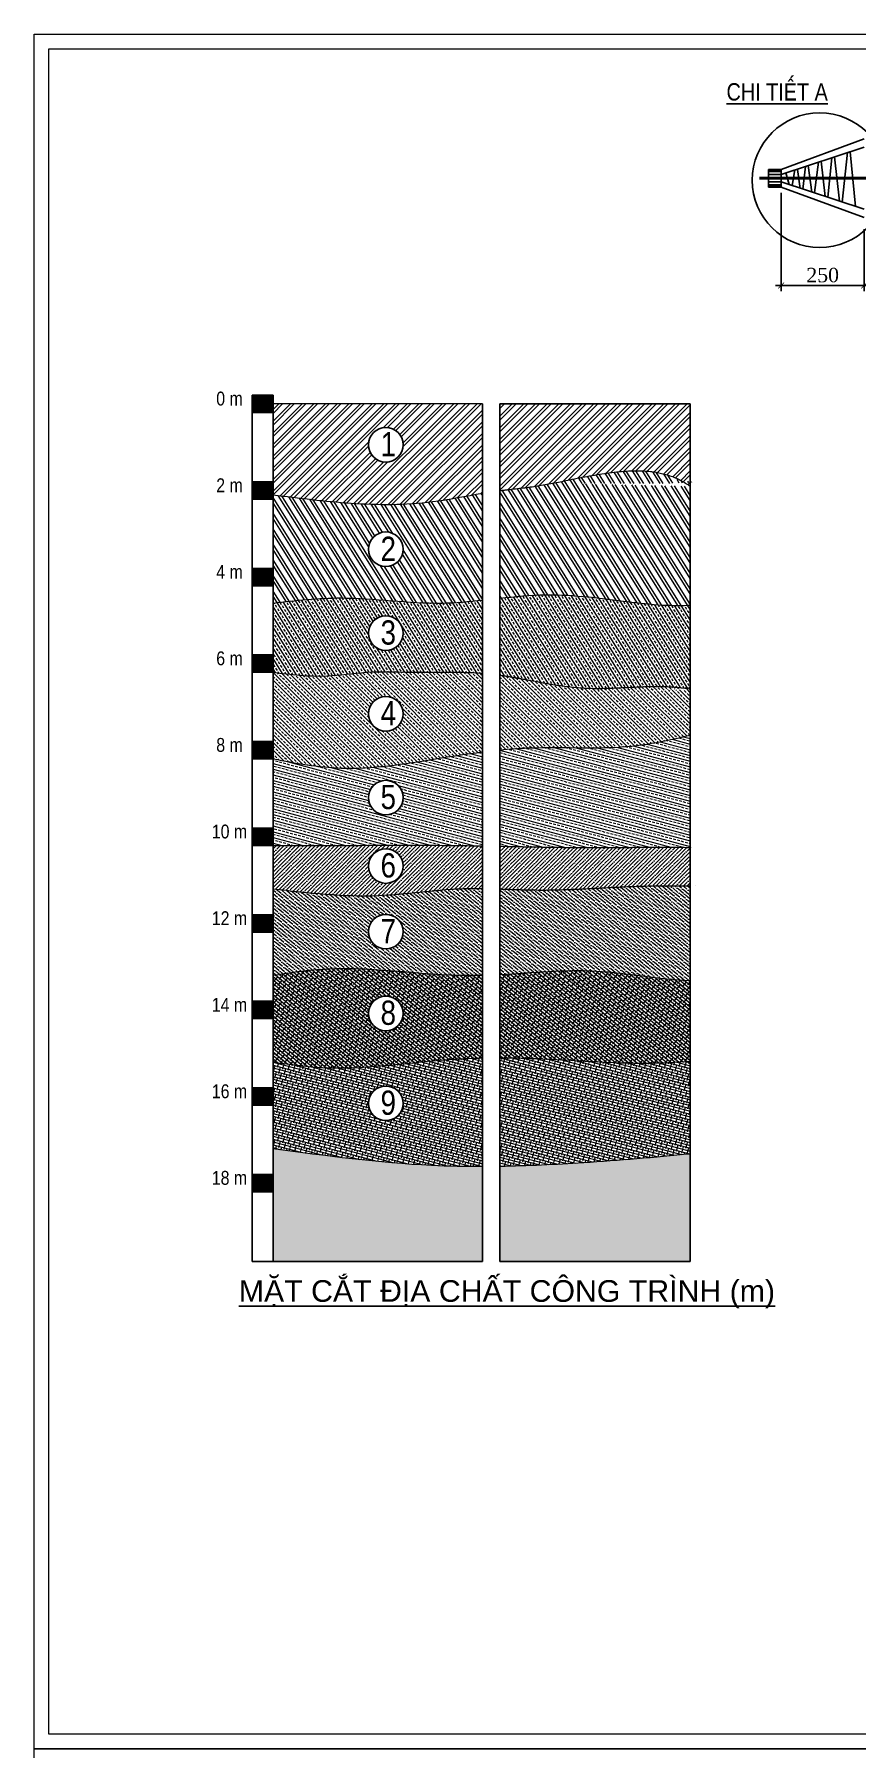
# Model space of a CAD drawing. Extents: x -1107188 to -523840, y 39692 to 514392.
# Drawn here: x -1107188 to -1078717, y 158492 to 217892 of the extents above; entities that cross this region are included whole.
import ezdxf
from ezdxf.enums import TextEntityAlignment as Align

# ---------------------------------------------------------------- set-up
doc = ezdxf.new("R2010")
doc.units = 0
doc.layers.get('0').update_dxf_attribs({"color": 255, "linetype": 'CONTINUOUS'})
doc.layers.get('DEFPOINTS').update_dxf_attribs({"linetype": 'CONTINUOUS'})
for name, color, linetype, lineweight in [('00-DAM', 3, 'CONTINUOUS', 9), ('00-KICH THUOC', 6, 'CONTINUOUS', 9), ('CUA', 20, 'CONTINUOUS', 0)]:
    doc.layers.add(name, color=color, linetype=linetype, lineweight=lineweight)
for name, color, linetype in [('BAO', 3, 'CONTINUOUS'), ('DAI', 4, 'CONTINUOUS'), ('TEXT', 7, 'CONTINUOUS'), ('THEP', 6, 'CONTINUOUS'), ('TUONG', 131, 'CONTINUOUS')]:
    doc.layers.add(name, color=color, linetype=linetype)
doc.styles.add('DIM-NEW', font='')
doc.styles.add('SO BV', font='', dxfattribs={"height": 200})
doc.styles.get("Standard").update_dxf_attribs({"font": ''})
doc.styles.add('T2', font='')
doc.styles.add('TEN BV', font='', dxfattribs={"height": 350})
doc.styles.get('DIM-NEW').set_extended_font_data('VNI-Helve-Condense')
doc.styles.get('SO BV').set_extended_font_data('VNI-Helve-Condense')
doc.styles.get('Standard').set_extended_font_data('VNI-Helve-Condense')
doc.styles.get('T2').set_extended_font_data('VNI-Times')
doc.styles.get('TEN BV').set_extended_font_data('VNI-Helve-Condense', bold=True)
doc.dimstyles.new('TL10', dxfattribs={"dimtxt": 500, "dimasz": 200, "dimexe": 200, "dimexo": 200, "dimgap": 100, "dimtad": 1, "dimdec": 0, "dimlfac": 0.1, "dimzin": 0, "dimdsep": 46, "dimtxsty": 'T2', "dimblk": 'ARCHTICK', "dimcen": 250, "dimdle": 200, "dimclrd": 1, "dimclre": 1, "dimclrt": 2, "dimadec": 0, "dimazin": 0, "dimtfac": 1, "dimtdec": 0, "dimtix": 1, "dimtofl": 0, "dimtmove": 0, "dimatfit": 0, "dimldrblk": 'ARCHTICK', "dimfxl": 1, "dimtolj": 1, "dimtzin": 0, "dimlwd": -1, "dimlwe": -1, "dimarcsym": 0})
pattern_1 = [(140, (-286027.0731474897, -196567.3059796386), (-188.9155529350375, 34.17892648254237), [238.125, -47.625, 0, -47.625])]

# ---------------------------------------------------------------- blocks, each defined once
blk = doc.blocks.new('KHUNGTEN')
at = {"color": 3, "linetype": 'Continuous'}
for points in [[(-593653.2400924675, 217892.2760775746), (-593653.2400924675, 277292.2760775746), (-509653.2400924675, 277292.2760775746), (-509653.2400924675, 217892.2760775746), (-593653.2400924675, 217892.2760775746)], [(-593153.2400924675, 218392.2760775746), (-593153.2400924675, 276792.2760775746), (-510153.2400924675, 276792.2760775746), (-510153.2400924675, 218392.2760775746)]]:
    blk.add_lwpolyline(points, close=True, dxfattribs=at)
at = {"style": 'TEN BV'}
for tag, p in [('TEB_BV', (-518299.4777335252, 222628.3412043442)), ('LOAI_BV', (-511918.0390068535, 220684.2136911913)), ('TL', (-512164.3601498958, 219750.5217593208))]:
    blk.add_attdef(tag, p, '', height=350, dxfattribs=at)
at = {"style": 'SO BV'}
for tag, p in [('SOBV', (-510673.1703494866, 221019.8804381994)), ('TONGSOBV', (-510673.1703494866, 220591.4802204549))]:
    blk.add_attdef(tag, text='', height=200, dxfattribs=at).set_placement(p, align=Align.CENTER)
blk = doc.blocks.new('_ArchTick')
at = {"layer": 'CUA', "color": 0, "const_width": 0.15}
blk.add_lwpolyline([(-0.5, -0.5), (0.5, 0.5)], dxfattribs=at)
blk = doc.blocks.new('*D1514')
at = {"layer": 'DEFPOINTS', "color": 0, "transparency": 16777216}
for p in [(-1081331.834162397, 212600.6685611249), (-1078458.71619123, 211342.7980285002), (-1078458.71619123, 209186.5483292888)]:
    blk.add_point(p, dxfattribs=at)
at = {"layer": 'TUONG', "color": 1, "transparency": 16777216}
for p, q in [((-1081331.834162397, 212400.6685611249), (-1081331.834162397, 208986.5483292888)), ((-1078458.71619123, 211142.7980285002), (-1078458.71619123, 208986.5483292888)), ((-1081531.834162397, 209186.5483292888), (-1078258.71619123, 209186.5483292888))]:
    blk.add_line(p, q, dxfattribs=at)
at = {"layer": 'TUONG', "color": 1, "transparency": 16777216, "xscale": 200, "yscale": 200, "zscale": 200, "rotation": 180}
blk.add_blockref('_ArchTick', (-1081331.834162397, 209186.5483292888), dxfattribs=at)
at = {"layer": 'TUONG', "color": 1, "transparency": 16777216, "xscale": 200, "yscale": 200, "zscale": 200}
blk.add_blockref('_ArchTick', (-1078458.71619123, 209186.5483292888), dxfattribs=at)
at = {"layer": 'TUONG', "color": 2, "transparency": 16777216, "insert": (-1079895.275176813, 209546.5631660841), "char_height": 500, "attachment_point": 5, "style": 'T2'}
blk.add_mtext('\\A1;250', dxfattribs=at)
blk = doc.blocks.new('*U1486')
at = {"layer": '00-DAM'}
h = blk.add_hatch(color=256, dxfattribs=at)
h.dxf.hatch_style = 1
h.paths.add_polyline_path([(-360, 300), (360, 300), (360, -300), (-360, -300)])
blk.add_lwpolyline([(-360, 300), (360, 300), (360, -300), (-360, -300)], close=True, dxfattribs=at)
at = {"layer": 'BAO', "ltscale": 100}
for p, q in [((-360, 300), (360, 300)), ((-360, 0), (360, 0)), ((-360, -300), (360, -300))]:
    blk.add_line(p, q, dxfattribs=at)
blk = doc.blocks.new('*U1487')
at = {"layer": '00-DAM', "color": 0, "linetype": 'ByBlock', "lineweight": -2, "transparency": 16777216}
for p in [(0, 0), (-1.83697019872103e-13, -3000), (-3.673940397442059e-13, -6000), (-5.51091059616309e-13, -9000), (-7.347880794884119e-13, -12000), (-9.18485099360515e-13, -15000), (-1.102182119232618e-12, -18000), (-1.285879139104721e-12, -21000), (-1.469576158976824e-12, -24000), (-1.653273178848927e-12, -27000)]:
    blk.add_blockref('*U1486', p, dxfattribs=at)

msp = doc.modelspace()

# ---------------------------------------------------------------- hatches: boundary and pattern name
at = {"layer": '00-DAM'}
h = msp.add_hatch(dxfattribs=at)
h.set_pattern_fill('ANSI32', color=256, scale=30)
h.set_pattern_definition([(45, (-286027.0731474897, -196567.3059796386), (-202.055762724056, 202.055762724056), []), (45, (-285892.3692474897, -196567.3059796386), (-202.055762724056, 202.055762724056), [])])
edge = h.paths.add_edge_path()
edge.add_line((-1091671.153408306, 201993.9219575445), (-1091671.153408306, 205087.2435782365))
edge.add_line((-1091671.153408306, 205087.2435782365), (-1098920.954768339, 205087.2435782365))
edge.add_line((-1098920.954768339, 205087.2435782365), (-1098920.954768339, 204787.2435782365))
edge.add_line((-1098920.954768339, 204787.2435782365), (-1098920.954768339, 201937.2435782365))
edge.add_spline(control_points=[(-1098920.954768339, 201937.2435782364), (-1098025.944323034, 201823.4756924656), (-1096196.876204597, 201590.9764921973), (-1093752.398314333, 201578.0098452929), (-1092246.024273945, 201897.0364729467), (-1091671.153408306, 201993.9219575445)], knot_values=[0, 0, 0, 0, 2706.733193104786, 5531.554871335658, 7287.255229703384, 7287.255229703384, 7287.255229703384, 7287.255229703384], degree=3, periodic=0)
edge = h.paths.add_edge_path()
edge.add_line((-1091071.153408306, 205087.2435782365), (-1091071.153408306, 202083.0400807851))
edge.add_spline(control_points=[(-1091071.153408305, 202083.0400807851), (-1090673.71667244, 202133.1700987971), (-1088511.939838756, 202325.3466920228), (-1085915.155939457, 203297.5664740923), (-1084480.701731917, 202230.526302953)], knot_values=[7898.87791661876, 7898.87791661876, 7898.87791661876, 7898.87791661876, 9115.017057741337, 14496.26134324403, 14496.26134324403, 14496.26134324403, 14496.26134324427], degree=3, periodic=0)
edge.add_line((-1084480.701731917, 202230.5263029528), (-1084480.701731917, 205087.2435782364))
edge.add_line((-1084480.701731917, 205087.2435782364), (-1091071.153408306, 205087.2435782365))
edge = h.paths.add_edge_path(flags=16)
edge.add_arc((-1095020.102432543, 203671.2685728468), 600, 0, 360)
h = msp.add_hatch(dxfattribs=at)
h.set_pattern_fill('ANSI32', color=256, scale=30, angle=77.00000000000001)
h.set_pattern_definition([(122, (-286027.0731474897, -196567.3059796386), (-242.3297434766988, -151.4244297546384), []), (122, (-285996.7713631605, -196436.0545318688), (-242.3297434766988, -151.4244297546384), [])])
edge = h.paths.add_edge_path()
edge.add_line((-1091671.153408306, 198287.6721606284), (-1091671.153408306, 201993.9219575446))
edge.add_spline(control_points=[(-1091671.153408306, 201993.9219575445), (-1092246.024273945, 201897.0364729467), (-1093752.398314333, 201578.0098452929), (-1096196.876204597, 201590.9764921973), (-1098025.944323034, 201823.4756924656), (-1098920.954768339, 201937.2435782364)], knot_values=[0, 0, 0, 0, 1755.700358367726, 4580.522036598599, 7287.255229703384, 7287.255229703384, 7287.255229703384, 7287.255229703384], degree=3, periodic=0)
edge.add_line((-1098920.954768339, 201937.2435782364), (-1098920.954768339, 201787.2435782365))
edge.add_line((-1098920.954768339, 201787.2435782365), (-1098920.954768339, 198187.2435782364))
edge.add_spline(control_points=[(-1098920.954768339, 198187.2435782364), (-1098137.85381338, 198275.3295938917), (-1096192.688571246, 198494.1287855993), (-1093770.970154323, 198089.3365697977), (-1092139.694761652, 198237.654887751), (-1091671.153408306, 198287.6721606284)], knot_values=[0, 0, 0, 0, 2356.926744861885, 5854.432884194262, 7264.556042157179, 7264.556042157179, 7264.556042157179, 7264.556042157179], degree=3, periodic=0)
edge = h.paths.add_edge_path()
edge.add_line((-1091071.153408306, 202083.040080785), (-1091071.153408305, 198353.6441455349))
edge.add_spline(control_points=[(-1091071.153408306, 198353.6441455349), (-1090542.605755395, 198411.5713445333), (-1089021.160800791, 198562.5673542711), (-1087090.716207614, 198282.46601014), (-1085426.580764481, 198096.9769544288), (-1084749.311281412, 198104.9601024764), (-1084480.701731917, 198109.0712016518)], knot_values=[7866.557314676764, 7866.557314676764, 7866.557314676764, 7866.557314676764, 9457.658686760342, 12447.55997114991, 13672.83226549573, 14477.95642644706, 14477.95642644706, 14477.95642644706, 14477.95642644706], degree=3, periodic=0)
edge.add_line((-1084480.701731917, 198109.0712016518), (-1084480.701731917, 202230.526302953))
edge.add_spline(control_points=[(-1084480.701731917, 202230.526302953), (-1085915.155939457, 203297.5664740923), (-1088511.939838756, 202325.3466920228), (-1090673.71667244, 202133.1700987971), (-1091071.153408305, 202083.0400807851)], knot_values=[7898.87791661876, 7898.877916619, 7898.877916619, 7898.877916619, 13280.1222021217, 14496.26134324427, 14496.26134324427, 14496.26134324427, 14496.26134324427], degree=3, periodic=0)
edge = h.paths.add_edge_path(flags=16)
edge.add_arc((-1095020.102432543, 200048.6152790336), 600, 0, 360)
h = msp.add_hatch(dxfattribs=at)
h.set_pattern_fill('ANSI33', color=256, scale=30, angle=77.00000000000001)
h.set_pattern_definition([(122, (-286027.0731474897, -196567.3059796386), (-161.5531623177991, -100.9496198364256), []), (122, (-285996.7713631605, -196436.0545318688), (-161.5531623177991, -100.9496198364256), [95.25, -47.625])])
edge = h.paths.add_edge_path()
edge.add_line((-1091671.153408306, 195753.9731203535), (-1091671.153408306, 198287.6721606283))
edge.add_spline(control_points=[(-1091671.153408306, 198287.6721606284), (-1092139.694761652, 198237.654887751), (-1093770.970154323, 198089.3365697977), (-1096192.688571246, 198494.1287855993), (-1098137.85381338, 198275.3295938917), (-1098920.954768339, 198187.2435782364)], knot_values=[0, 0, 0, 0, 1410.123157962917, 4907.629297295294, 7264.556042157179, 7264.556042157179, 7264.556042157179, 7264.556042157179], degree=3, periodic=0)
edge.add_line((-1098920.954768339, 198187.2435782364), (-1098920.954768339, 195787.2435782364))
edge.add_spline(control_points=[(-1098920.954768339, 195787.2435782365), (-1098302.090469589, 195711.1257146585), (-1097222.225052173, 195578.3065349268), (-1095562.848480684, 195853.0987952283), (-1093979.025773453, 195762.4026623884), (-1092640.81610509, 195807.358348001), (-1091890.06272163, 195771.4923196009), (-1091671.153408306, 195753.9731203536)], knot_values=[0, 0, 0, 0, 1859.28697146847, 3244.297183715681, 5007.918385836122, 6601.96393442707, 7260.587096160354, 7260.587096160354, 7260.587096160354, 7260.587096160354], degree=3, periodic=0)
edge = h.paths.add_edge_path()
edge.add_line((-1091071.153408306, 198353.6441455349), (-1091071.153408306, 195687.3963018614))
edge.add_spline(control_points=[(-1091071.153408306, 195687.3963018615), (-1090101.912138662, 195551.312764816), (-1087943.168827296, 194977.1204969594), (-1085689.395920916, 195419.9191940302), (-1084480.701731917, 195209.3237758923)], knot_values=[7864.157063755389, 7864.157063755389, 7864.157063755389, 7864.157063755389, 10798.32926803144, 14488.73166729785, 14488.73166729785, 14488.73166729785, 14488.73166729809], degree=3, periodic=0)
edge.add_line((-1084480.701731917, 195209.3237758923), (-1084480.701731917, 198109.0712016518))
edge.add_spline(control_points=[(-1084480.701731917, 198109.0712016518), (-1084749.311281412, 198104.9601024764), (-1085426.580764481, 198096.9769544288), (-1087090.716207614, 198282.46601014), (-1089021.160800791, 198562.5673542711), (-1090542.605755395, 198411.5713445333), (-1091071.153408306, 198353.6441455349)], knot_values=[7866.557314676764, 7866.557314676764, 7866.557314676764, 7866.557314676764, 8671.681475628093, 9896.95376997391, 12886.85505436348, 14477.95642644706, 14477.95642644706, 14477.95642644706, 14477.95642644706], degree=3, periodic=0)
edge = h.paths.add_edge_path(flags=16)
edge.add_arc((-1095020.102432543, 197143.1530365532), 600, 0, 360)
h = msp.add_hatch(dxfattribs=at)
h.set_pattern_fill('ANSI33', color=256, scale=30, angle=90)
h.set_pattern_definition([(135, (-286027.0731474897, -196567.3059796386), (-134.7038418160373, -134.7038418160373), []), (135, (-286027.0731474897, -196432.6020796386), (-134.7038418160373, -134.7038418160373), [95.25, -47.625])])
edge = h.paths.add_edge_path()
edge.add_line((-1091671.153408306, 193028.6577409977), (-1091671.153408306, 195753.9731203535))
edge.add_spline(control_points=[(-1091671.153408306, 195753.9731203536), (-1091890.06272163, 195771.4923196009), (-1092640.81610509, 195807.358348001), (-1093979.025773453, 195762.4026623884), (-1095562.848480684, 195853.0987952283), (-1097222.225052173, 195578.3065349268), (-1098302.090469589, 195711.1257146585), (-1098920.954768339, 195787.2435782365)], knot_values=[0, 0, 0, 0, 658.6231617332842, 2252.668710324232, 4016.289912444673, 5401.300124691884, 7260.587096160354, 7260.587096160354, 7260.587096160354, 7260.587096160354], degree=3, periodic=0)
edge.add_line((-1098920.954768339, 195787.2435782364), (-1098920.954768339, 192787.2435782364))
edge.add_spline(control_points=[(-1098920.954768339, 192787.2435782365), (-1098137.352315062, 192642.3776311702), (-1096268.735589153, 192296.9232102827), (-1093837.611246616, 192704.3173069164), (-1092211.943097222, 192960.3269228982), (-1091671.153408306, 193028.6577409977)], knot_values=[0, 0, 0, 0, 2375.339370092485, 5664.350408936576, 7300.296809631723, 7300.296809631723, 7300.296809631723, 7300.296809631723], degree=3, periodic=0)
edge = h.paths.add_edge_path()
edge.add_line((-1091071.153408306, 195687.3963018614), (-1091071.153408306, 193096.8297656843))
edge.add_spline(control_points=[(-1091071.153408306, 193096.8297656843), (-1090746.077896931, 193129.2252373209), (-1089149.55985985, 193248.9892681263), (-1086913.517349504, 193045.6212045794), (-1085072.839775799, 193471.4784773841), (-1084480.701731917, 193608.4749270035)], knot_values=[7904.873368402135, 7904.873368402135, 7904.873368402135, 7904.873368402135, 8886.62067684452, 12717.59229678116, 14534.48634539442, 14534.48634539442, 14534.48634539442, 14534.48634539442], degree=3, periodic=0)
edge.add_line((-1084480.701731917, 193608.4749270036), (-1084480.701731917, 195209.3237758923))
edge.add_spline(control_points=[(-1084480.701731917, 195209.3237758923), (-1085689.395920916, 195419.9191940302), (-1087943.168827296, 194977.1204969594), (-1090101.912138662, 195551.312764816), (-1091071.153408306, 195687.3963018615)], knot_values=[7864.15706375539, 7864.157063755627, 7864.157063755627, 7864.157063755627, 11554.55946302204, 14488.73166729809, 14488.73166729809, 14488.73166729809, 14488.73166729809], degree=3, periodic=0)
edge = h.paths.add_edge_path(flags=16)
edge.add_arc((-1095020.102432543, 194349.6200103697), 600, 0, 360)
h = msp.add_hatch(dxfattribs=at)
h.set_pattern_fill('ANSI33', color=256, scale=30, angle=120)
h.set_pattern_definition([(165, (-286027.0731474897, -196567.3059796386), (-49.30502809203024, -184.0088699080675), []), (165, (-286094.4250974897, -196450.6489802498), (-49.30502809203024, -184.0088699080675), [95.25, -47.625])])
edge = h.paths.add_edge_path()
edge.add_line((-1091671.153408306, 189772.6830002426), (-1091671.153408306, 193028.6577409976))
edge.add_spline(control_points=[(-1091671.153408306, 193028.6577409977), (-1092211.943097222, 192960.3269228982), (-1093837.611246616, 192704.3173069164), (-1096268.735589153, 192296.9232102827), (-1098137.352315062, 192642.3776311702), (-1098920.954768339, 192787.2435782365)], knot_values=[0, 0, 0, 0, 1635.946400695147, 4924.957439539237, 7300.296809631723, 7300.296809631723, 7300.296809631723, 7300.296809631723], degree=3, periodic=0)
edge.add_line((-1098920.954768339, 192787.2435782365), (-1098920.954768339, 189788.1695545159))
edge.add_spline(control_points=[(-1098920.954768339, 189788.1695545159), (-1098269.640948843, 189787.519008101), (-1096210.126828508, 189785.4619205844), (-1093793.159175847, 189805.9460187716), (-1092028.196483958, 189778.9722834997), (-1091671.153408306, 189772.6830002425)], knot_values=[0, 0, 0, 0, 1953.969496399164, 6178.631019451655, 7250.020113511477, 7250.020113511477, 7250.020113511477, 7250.020113511477], degree=3, periodic=0)
edge = h.paths.add_edge_path()
edge.add_line((-1091071.153408306, 193096.8297656843), (-1091071.153408306, 189761.4856324254))
edge.add_spline(control_points=[(-1091071.153408306, 189761.4856324254), (-1089702.998131967, 189734.8740989453), (-1087506.690716438, 189684.2006057965), (-1085307.96436586, 189748.9049590375), (-1084480.701731917, 189716.5139056696)], knot_values=[7850.170539181952, 7850.170539181952, 7850.170539181952, 7850.170539181952, 11955.67888107517, 14440.69744415675, 14440.69744415675, 14440.69744415675, 14440.69744415703], degree=3, periodic=0)
edge.add_line((-1084480.701731917, 189716.5139056696), (-1084480.701731917, 193608.4749270036))
edge.add_spline(control_points=[(-1084480.701731917, 193608.4749270035), (-1085072.839775799, 193471.4784773841), (-1086913.517349504, 193045.6212045794), (-1089149.55985985, 193248.9892681263), (-1090746.077896931, 193129.2252373209), (-1091071.153408306, 193096.8297656843)], knot_values=[7904.873368402135, 7904.873368402135, 7904.873368402135, 7904.873368402135, 9721.7674170154, 13552.73903695204, 14534.48634539442, 14534.48634539442, 14534.48634539442, 14534.48634539442], degree=3, periodic=0)
edge = h.paths.add_edge_path(flags=16)
edge.add_arc((-1095020.102432543, 191444.1577678898), 600, 0, 360)
h = msp.add_hatch(dxfattribs=at)
h.set_pattern_fill('ANSI35', color=256, scale=30)
h.set_pattern_definition([(45, (-286027.0731474897, -196567.3059796386), (-134.7038418160373, 134.7038418160373), []), (45, (-285892.3692474897, -196567.3059796386), (-134.7038418160373, 134.7038418160373), [238.125, -47.625, 0, -47.625])])
edge = h.paths.add_edge_path()
edge.add_spline(control_points=[(-1091671.153408306, 189772.6830002425), (-1092028.196483958, 189778.9722834997), (-1093793.159175847, 189805.9460187716), (-1096210.126828508, 189785.4619205844), (-1098269.640948843, 189787.519008101), (-1098920.954768339, 189788.1695545159)], knot_values=[0, 0, 0, 0, 1071.389094059821, 5296.050617112312, 7250.020113511477, 7250.020113511477, 7250.020113511477, 7250.020113511477], degree=3, periodic=0)
edge.add_line((-1098920.954768339, 189788.1695545159), (-1098920.954768339, 189787.2435782365))
edge.add_line((-1098920.954768339, 189787.2435782365), (-1098920.954768339, 188288.1695545159))
edge.add_spline(control_points=[(-1098920.954768339, 188288.1695545159), (-1097700.266543896, 188146.1118094539), (-1095528.514766479, 187893.373924254), (-1093117.931970646, 188293.1260963833), (-1091918.852709797, 188298.6623144638), (-1091671.153408306, 188295.3231596067)], knot_values=[0, 0, 0, 0, 3667.024296516813, 6524.079100889441, 7267.462392542349, 7267.462392542349, 7267.462392542349, 7267.462392542349], degree=3, periodic=0)
edge.add_line((-1091671.153408306, 188295.3231596067), (-1091671.153408306, 189772.6830002425))
edge = h.paths.add_edge_path()
edge.add_spline(control_points=[(-1084480.701731917, 189716.5139056696), (-1085307.96436586, 189748.9049590375), (-1087506.690716438, 189684.2006057965), (-1089702.998131967, 189734.8740989453), (-1091071.153408306, 189761.4856324254)], knot_values=[7850.170539181952, 7850.170539182225, 7850.170539182225, 7850.170539182225, 10335.18910226381, 14440.69744415703, 14440.69744415703, 14440.69744415703, 14440.69744415703], degree=3, periodic=0)
edge.add_line((-1091071.153408306, 189761.4856324254), (-1091071.153408306, 188280.4354588223))
edge.add_spline(control_points=[(-1091071.153408306, 188280.4354588223), (-1090636.511422512, 188266.1459352645), (-1088859.422898379, 188189.1947096526), (-1086665.69580399, 188415.2897172571), (-1084902.239588809, 188382.3247158809), (-1084480.701731917, 188385.8334971984)], knot_values=[7867.490681923747, 7867.490681923747, 7867.490681923747, 7867.490681923747, 9171.131429536816, 13195.33231082976, 14460.03944303165, 14460.03944303165, 14460.03944303165, 14460.03944303187], degree=3, periodic=0)
edge.add_line((-1084480.701731917, 188385.8334971984), (-1084480.701731917, 189716.5139056695))
edge = h.paths.add_edge_path(flags=16)
edge.add_arc((-1095020.102432543, 189074.7024519767), 600, 0, 360)
h = msp.add_hatch(dxfattribs=at)
h.set_pattern_fill('ANSI36', color=256, scale=30, angle=95)
h.set_pattern_definition(pattern_1)
edge = h.paths.add_edge_path()
edge.add_line((-1091671.153408306, 185294.0932605584), (-1091671.153408306, 188295.3231596066))
edge.add_spline(control_points=[(-1091671.153408306, 188295.3231596067), (-1091918.852709797, 188298.6623144638), (-1093117.931970646, 188293.1260963833), (-1095528.514766479, 187893.373924254), (-1097700.266543896, 188146.1118094539), (-1098920.954768339, 188288.1695545159)], knot_values=[0, 0, 0, 0, 743.3832916529082, 3600.438096025537, 7267.462392542349, 7267.462392542349, 7267.462392542349, 7267.462392542349], degree=3, periodic=0)
edge.add_line((-1098920.954768339, 188288.1695545159), (-1098920.954768339, 185288.169554516))
edge.add_spline(control_points=[(-1098920.954768339, 185288.169554516), (-1098411.386885855, 185371.1629575943), (-1096169.179452945, 185736.3516432655), (-1093736.399696341, 185263.2052442278), (-1091828.569667692, 185289.847766428), (-1091671.153408306, 185294.0932605585)], knot_values=[0, 0, 0, 0, 1544.352055842971, 6795.478635269863, 7267.854280250593, 7267.854280250593, 7267.854280250593, 7267.854280250593], degree=3, periodic=0)
edge = h.paths.add_edge_path(flags=16)
edge.add_arc((-1095020.102432543, 186800.861377001), 600, 0, 360)
h = msp.add_hatch(dxfattribs=at)
h.set_pattern_fill('ANSI36', color=256, scale=30, angle=95)
h.set_pattern_definition(pattern_1)
edge = h.paths.add_edge_path()
edge.add_spline(control_points=[(-1091071.153408306, 185318.8155338768), (-1089956.973909525, 185378.0241211407), (-1087763.722144204, 185612.469015508), (-1085558.171516355, 185150.7048024292), (-1084480.701731917, 185109.5485924433)], knot_values=[7868.192980335993, 7868.192980335993, 7868.192980335993, 7868.192980335993, 11213.46379516043, 14461.03207439303, 14461.03207439303, 14461.03207439303, 14461.03207439303], degree=3, periodic=0)
edge.add_line((-1084480.701731917, 185109.5485924434), (-1084480.701731917, 188385.8334971984))
edge.add_spline(control_points=[(-1084480.701731917, 188385.8334971984), (-1084902.239588809, 188382.3247158809), (-1086665.69580399, 188415.2897172571), (-1088859.422898379, 188189.1947096526), (-1090636.511422512, 188266.1459352645), (-1091071.153408306, 188280.4354588223)], knot_values=[7867.490681923746, 7867.490681923966, 7867.490681923966, 7867.490681923966, 9132.197814125853, 13156.3986954188, 14460.03944303187, 14460.03944303187, 14460.03944303187, 14460.03944303187], degree=3, periodic=0)
edge.add_line((-1091071.153408306, 188280.4354588223), (-1091071.153408306, 185318.8155338768))
h = msp.add_hatch(dxfattribs=at)
h.set_pattern_fill('ANSI38', color=256, scale=30, angle=95)
h.set_pattern_definition([(140, (-286027.0731474897, -196567.3059796386), (-61.22551982264287, -72.96573320708266), []), (230, (-286027.0731474897, -196567.3059796386), (-49.4853064382031, -207.1569862368082), [238.125, -142.875])])
edge = h.paths.add_edge_path()
edge.add_line((-1091671.153408306, 182426.1897639318), (-1091671.153408306, 185294.0932605584))
edge.add_spline(control_points=[(-1091671.153408306, 185294.0932605585), (-1091828.569667692, 185289.847766428), (-1093736.399696341, 185263.2052442278), (-1096169.179452945, 185736.3516432655), (-1098411.386885855, 185371.1629575943), (-1098920.954768339, 185288.169554516)], knot_values=[0, 0, 0, 0, 472.3756449807297, 5723.502224407622, 7267.854280250593, 7267.854280250593, 7267.854280250593, 7267.854280250593], degree=3, periodic=0)
edge.add_line((-1098920.954768339, 185288.169554516), (-1098920.954768339, 182288.1695545159))
edge.add_spline(control_points=[(-1098920.954768339, 182288.169554516), (-1098419.617662716, 182213.575418303), (-1096353.978600752, 181906.2282065633), (-1093929.526957599, 182337.8893312296), (-1092011.705576377, 182418.777469366), (-1091671.153408306, 182426.1897639318)], knot_values=[0, 0, 0, 0, 1516.260009306195, 6247.384979463839, 7269.002944301043, 7269.002944301043, 7269.002944301043, 7269.002944301043], degree=3, periodic=0)
edge = h.paths.add_edge_path()
edge.add_line((-1091071.153408306, 185318.8155338768), (-1091071.153408306, 182432.3126526791))
edge.add_spline(control_points=[(-1091071.153408306, 182432.3126526791), (-1090657.42830451, 182431.928656721), (-1088936.408011981, 182392.2152353238), (-1086739.041172422, 182189.3017375036), (-1084957.235553161, 182276.0122015877), (-1084480.701731917, 182308.3612453755)], knot_values=[7869.011442022063, 7869.011442022063, 7869.011442022063, 7869.011442022063, 9110.269249136258, 13032.97862824508, 14465.4073978579, 14465.4073978579, 14465.4073978579, 14465.4073978579], degree=3, periodic=0)
edge.add_line((-1084480.701731917, 182308.3612453755), (-1084480.701731917, 185109.5485924435))
edge.add_spline(control_points=[(-1084480.701731917, 185109.5485924433), (-1085558.171516355, 185150.7048024292), (-1087763.722144204, 185612.469015508), (-1089956.973909525, 185378.0241211407), (-1091071.153408306, 185318.8155338768)], knot_values=[7868.192980335991, 7868.192980335991, 7868.192980335991, 7868.192980335991, 11115.76125956858, 14461.03207439302, 14461.03207439302, 14461.03207439302, 14461.03207439302], degree=3, periodic=0)
edge = h.paths.add_edge_path(flags=16)
edge.add_arc((-1095020.102432543, 183968.3831222158), 600, 0, 360)
h = msp.add_hatch(dxfattribs=at)
h.set_pattern_fill('ANSI38', color=256, scale=30, angle=120)
h.set_pattern_definition([(165, (-286027.0731474897, -196567.3059796386), (-24.65251404601512, -92.00443495403374), []), (255, (-286027.0731474897, -196567.3059796386), (42.69940686200348, -208.6613839540826), [238.125, -142.875])])
edge = h.paths.add_edge_path()
edge.add_line((-1091671.153408306, 178672.462480703), (-1091671.153408306, 182426.1897639318))
edge.add_spline(control_points=[(-1091671.153408306, 182426.1897639318), (-1092011.705576377, 182418.777469366), (-1093929.526957599, 182337.8893312296), (-1096353.978600752, 181906.2282065633), (-1098419.617662716, 182213.575418303), (-1098920.954768339, 182288.169554516)], knot_values=[0, 0, 0, 0, 1021.617964837204, 5752.742934994848, 7269.002944301043, 7269.002944301043, 7269.002944301043, 7269.002944301043], degree=3, periodic=0)
edge.add_line((-1098920.954768339, 182288.169554516), (-1098920.954768339, 179288.1695545159))
edge.add_spline(control_points=[(-1098920.954768339, 179288.169554516), (-1097095.661441986, 179042.8262772852), (-1094685.909935852, 178718.9241825967), (-1092259.931698011, 178671.2287432519), (-1091671.153408306, 178672.4624807028)], knot_values=[0, 0, 0, 0, 5515.512818685788, 7281.577777139275, 7281.577777139275, 7281.577777139275, 7281.577777139275], degree=3, periodic=0)
edge = h.paths.add_edge_path()
edge.add_line((-1091071.153408306, 182432.3126526791), (-1091071.153408306, 178678.0143222446))
edge.add_spline(control_points=[(-1091071.153408306, 178678.0143222446), (-1090106.738710029, 178693.6221445291), (-1087903.936558902, 178800.4473352568), (-1085711.509746063, 178990.9508967213), (-1084480.701731917, 179107.9828376787)], knot_values=[7881.375390576288, 7881.375390576288, 7881.375390576288, 7881.375390576288, 10773.21755595519, 14483.07598342042, 14483.07598342042, 14483.07598342042, 14483.07598342042], degree=3, periodic=0)
edge.add_line((-1084480.701731917, 179107.9828376787), (-1084480.701731917, 182308.3612453755))
edge.add_spline(control_points=[(-1084480.701731917, 182308.3612453755), (-1084957.235553161, 182276.0122015877), (-1086739.041172422, 182189.3017375036), (-1088936.408011981, 182392.2152353238), (-1090657.42830451, 182431.928656721), (-1091071.153408306, 182432.3126526791)], knot_values=[7869.011442022063, 7869.011442022063, 7869.011442022063, 7869.011442022063, 9301.440211634883, 13224.14959074371, 14465.4073978579, 14465.4073978579, 14465.4073978579, 14465.4073978579], degree=3, periodic=0)
edge = h.paths.add_edge_path(flags=16)
edge.add_arc((-1095020.102432543, 180852.3811672286), 600, 0, 360)
h = msp.add_hatch(dxfattribs=at)
h.set_pattern_fill('AR-CONC', color=256, angle=120)
h.set_pattern_definition([(170, (-286027.0731474897, -196567.3059796386), (-77.2886815082187, 165.7460943000502), [19.05, -209.55]), (115, (-286027.0731474897, -196567.3059796386), (-147.8383708314318, -126.0501208898217), [15.24, -167.64058417]), (220.4514447, (-286033.5138497161, -196553.4938491462), (-225.1270453547585, 39.69597688791467), [16.1900088, -178.0902446]), (166.1842, (-286071.067238002, -196592.7059796386), (-99.12979642208708, 255.7824998124687), [28.575, -314.325]), (216.6355576099999, (-286079.3280679998, -196571.3908023697), (-332.9793764873121, 81.88494875318719), [24.28502314, -267.13560816]), (111.18415117, (-286071.067238002, -196592.7059796386), (-332.9793764834932, 81.88494877095047), [22.85996706999998, -251.4597319199999]), (141, (-286072.7687153739, -196564.3589343825), (12.75706391850198, 182.4345135119261), [19.05, -209.55]), (86.00000000000001, (-286072.7687153739, -196564.3589343825), (-190.4124719071396, -38.5718565066912), [15.24, -167.64]), (191.451445, (-286071.7056266669, -196549.1560582359), (-177.6554086429134, 143.8626562371266), [16.1900088, -178.0899376]), (157.5, (-286027.0731474897, -196567.3059796386), (-74.77111330742723, -39.60271055935282), [0, -165.608, 0, -170.18, 0, -168.275]), (127.5, (-286027.0731474897, -196567.3059796386), (-120.168754013372, 7.777237797167722), [0, -97.02799999999999, 0, -161.798, 0, -64.135]), (87.49999999999999, (-285998.7521474897, -196616.3593905598), (-62.83405975400297, 120.2892719250989), [0, -63.5, 0, -198.12, 0, -262.89]), (77.49999999999999, (-285986.0521474897, -196638.3564358159), (-96.08457785697264, 115.5703886054181), [0, -82.55, 0, -131.572, 0, -186.69])])
edge = h.paths.add_edge_path()
edge.add_spline(control_points=[(-1091671.153408306, 178672.4624807028), (-1092259.931698011, 178671.2287432519), (-1094685.909935852, 178718.9241825967), (-1097095.661441986, 179042.8262772852), (-1098920.954768339, 179288.169554516)], knot_values=[0, 0, 0, 0, 1766.064958453487, 7281.577777139275, 7281.577777139275, 7281.577777139275, 7281.577777139275], degree=3, periodic=0)
edge.add_line((-1098920.954768339, 179288.169554516), (-1098920.954768339, 175368.7399265126))
edge.add_line((-1098920.954768339, 175368.7399265126), (-1091671.153408306, 175368.7399265126))
edge.add_line((-1091671.153408306, 175368.7399265126), (-1091671.153408306, 178672.4624807028))
edge = h.paths.add_edge_path()
edge.add_spline(control_points=[(-1084480.701731917, 179107.9828376787), (-1085711.509746063, 178990.9508967213), (-1087903.936558902, 178800.4473352568), (-1090106.738710029, 178693.6221445291), (-1091071.153408306, 178678.0143222446)], knot_values=[7881.37539057629, 7881.37539057629, 7881.37539057629, 7881.37539057629, 11591.23381804152, 14483.07598342042, 14483.07598342042, 14483.07598342042, 14483.07598342042], degree=3, periodic=0)
edge.add_line((-1091071.153408306, 178678.0143222446), (-1091071.153408306, 175368.7399265126))
edge.add_line((-1091071.153408306, 175368.7399265126), (-1084480.701731917, 175368.7399265126))
edge.add_line((-1084480.701731917, 175368.7399265126), (-1084480.701731917, 179107.9828376787))

# ---------------------------------------------------------------- linework, layer by layer
msp.add_line((-1091671.153408306, 205087.2435782365), (-1099640.954768339, 205087.2435782365), dxfattribs=at)
for points, knots in [([(-1091071.153408305, 202083.0400807851), (-1090673.71667244, 202133.1700987971), (-1088511.939838756, 202325.3466920228), (-1085915.155939457, 203297.5664740923), (-1084480.701731917, 202230.526302953)], [7898.87791661876, 7898.87791661876, 7898.87791661876, 7898.87791661876, 9115.017057741337, 14496.26134324403, 14496.26134324403, 14496.26134324403, 14496.26134324427]), ([(-1098920.954768339, 201937.2435782364), (-1098025.944323034, 201823.4756924656), (-1096196.876204597, 201590.9764921973), (-1093752.398314333, 201578.0098452929), (-1092246.024273945, 201897.0364729467), (-1091671.153408306, 201993.9219575445)], [0, 0, 0, 0, 2706.733193104786, 5531.554871335658, 7287.255229703384, 7287.255229703384, 7287.255229703384, 7287.255229703384]), ([(-1091071.153408306, 198353.6441455349), (-1090542.605755395, 198411.5713445333), (-1089021.160800791, 198562.5673542711), (-1087090.716207614, 198282.46601014), (-1085426.580764481, 198096.9769544288), (-1084749.311281412, 198104.9601024764), (-1084480.701731917, 198109.0712016518)], [7866.557314676764, 7866.557314676764, 7866.557314676764, 7866.557314676764, 9457.658686760342, 12447.55997114991, 13672.83226549573, 14477.95642644706, 14477.95642644706, 14477.95642644706, 14477.95642644706]), ([(-1098920.954768339, 198187.2435782364), (-1098137.85381338, 198275.3295938917), (-1096192.688571246, 198494.1287855993), (-1093770.970154323, 198089.3365697977), (-1092139.694761652, 198237.654887751), (-1091671.153408306, 198287.6721606284)], [0, 0, 0, 0, 2356.926744861885, 5854.432884194262, 7264.556042157179, 7264.556042157179, 7264.556042157179, 7264.556042157179]), ([(-1098920.954768339, 195787.2435782365), (-1098302.090469589, 195711.1257146585), (-1097222.225052173, 195578.3065349268), (-1095562.848480684, 195853.0987952283), (-1093979.025773453, 195762.4026623884), (-1092640.81610509, 195807.358348001), (-1091890.06272163, 195771.4923196009), (-1091671.153408306, 195753.9731203536)], [0, 0, 0, 0, 1859.28697146847, 3244.297183715681, 5007.918385836122, 6601.96393442707, 7260.587096160354, 7260.587096160354, 7260.587096160354, 7260.587096160354]), ([(-1091071.153408306, 195687.3963018615), (-1090101.912138662, 195551.312764816), (-1087943.168827296, 194977.1204969594), (-1085689.395920916, 195419.9191940302), (-1084480.701731917, 195209.3237758923)], [7864.157063755389, 7864.157063755389, 7864.157063755389, 7864.157063755389, 10798.32926803144, 14488.73166729785, 14488.73166729785, 14488.73166729785, 14488.73166729809]), ([(-1091071.153408306, 193096.8297656843), (-1090746.077896931, 193129.2252373209), (-1089149.55985985, 193248.9892681263), (-1086913.517349504, 193045.6212045794), (-1085072.839775799, 193471.4784773841), (-1084480.701731917, 193608.4749270035)], [7904.873368402135, 7904.873368402135, 7904.873368402135, 7904.873368402135, 8886.62067684452, 12717.59229678116, 14534.48634539442, 14534.48634539442, 14534.48634539442, 14534.48634539442]), ([(-1098920.954768339, 192787.2435782365), (-1098137.352315062, 192642.3776311702), (-1096268.735589153, 192296.9232102827), (-1093837.611246616, 192704.3173069164), (-1092211.943097222, 192960.3269228982), (-1091671.153408306, 193028.6577409977)], [0, 0, 0, 0, 2375.339370092485, 5664.350408936576, 7300.296809631723, 7300.296809631723, 7300.296809631723, 7300.296809631723]), ([(-1098920.954768339, 189788.1695545159), (-1098269.640948843, 189787.519008101), (-1096210.126828508, 189785.4619205844), (-1093793.159175847, 189805.9460187716), (-1092028.196483958, 189778.9722834997), (-1091671.153408306, 189772.6830002425)], [0, 0, 0, 0, 1953.969496399164, 6178.631019451655, 7250.020113511477, 7250.020113511477, 7250.020113511477, 7250.020113511477]), ([(-1091071.153408306, 189761.4856324254), (-1089702.998131967, 189734.8740989453), (-1087506.690716438, 189684.2006057965), (-1085307.96436586, 189748.9049590375), (-1084480.701731917, 189716.5139056696)], [7850.170539181952, 7850.170539181952, 7850.170539181952, 7850.170539181952, 11955.67888107517, 14440.69744415675, 14440.69744415675, 14440.69744415675, 14440.69744415703]), ([(-1098920.954768339, 188288.1695545159), (-1097700.266543896, 188146.1118094539), (-1095528.514766479, 187893.373924254), (-1093117.931970646, 188293.1260963833), (-1091918.852709797, 188298.6623144638), (-1091671.153408306, 188295.3231596067)], [0, 0, 0, 0, 3667.024296516813, 6524.079100889441, 7267.462392542349, 7267.462392542349, 7267.462392542349, 7267.462392542349]), ([(-1091071.153408306, 188280.4354588223), (-1090636.511422512, 188266.1459352645), (-1088859.422898379, 188189.1947096526), (-1086665.69580399, 188415.2897172571), (-1084902.239588809, 188382.3247158809), (-1084480.701731917, 188385.8334971984)], [7867.490681923747, 7867.490681923747, 7867.490681923747, 7867.490681923747, 9171.131429536816, 13195.33231082976, 14460.03944303165, 14460.03944303165, 14460.03944303165, 14460.03944303187]), ([(-1098920.954768339, 185288.169554516), (-1098411.386885855, 185371.1629575943), (-1096169.179452945, 185736.3516432655), (-1093736.399696341, 185263.2052442278), (-1091828.569667692, 185289.847766428), (-1091671.153408306, 185294.0932605585)], [0, 0, 0, 0, 1544.352055842971, 6795.478635269863, 7267.854280250593, 7267.854280250593, 7267.854280250593, 7267.854280250593]), ([(-1091071.153408306, 185318.8155338768), (-1089956.973909525, 185378.0241211407), (-1087763.722144204, 185612.469015508), (-1085558.171516355, 185150.7048024292), (-1084480.701731917, 185109.5485924433)], [7868.192980335993, 7868.192980335993, 7868.192980335993, 7868.192980335993, 11213.46379516043, 14461.03207439303, 14461.03207439303, 14461.03207439303, 14461.03207439303]), ([(-1098920.954768339, 182288.169554516), (-1098419.617662716, 182213.575418303), (-1096353.978600752, 181906.2282065633), (-1093929.526957599, 182337.8893312296), (-1092011.705576377, 182418.777469366), (-1091671.153408306, 182426.1897639318)], [0, 0, 0, 0, 1516.260009306195, 6247.384979463839, 7269.002944301043, 7269.002944301043, 7269.002944301043, 7269.002944301043]), ([(-1091071.153408306, 182432.3126526791), (-1090657.42830451, 182431.928656721), (-1088936.408011981, 182392.2152353238), (-1086739.041172422, 182189.3017375036), (-1084957.235553161, 182276.0122015877), (-1084480.701731917, 182308.3612453755)], [7869.011442022063, 7869.011442022063, 7869.011442022063, 7869.011442022063, 9110.269249136258, 13032.97862824508, 14465.4073978579, 14465.4073978579, 14465.4073978579, 14465.4073978579]), ([(-1098920.954768339, 179288.169554516), (-1097095.661441986, 179042.8262772852), (-1094685.909935852, 178718.9241825967), (-1092259.931698011, 178671.2287432519), (-1091671.153408306, 178672.4624807028)], [0, 0, 0, 0, 5515.512818685788, 7281.577777139275, 7281.577777139275, 7281.577777139275, 7281.577777139275]), ([(-1091071.153408306, 178678.0143222446), (-1090106.738710029, 178693.6221445291), (-1087903.936558902, 178800.4473352568), (-1085711.509746063, 178990.9508967213), (-1084480.701731917, 179107.9828376787)], [7881.375390576288, 7881.375390576288, 7881.375390576288, 7881.375390576288, 10773.21755595519, 14483.07598342042, 14483.07598342042, 14483.07598342042, 14483.07598342042])]:
    msp.add_open_spline(points, degree=3, knots=knots, dxfattribs=at)
at = {"layer": 'BAO', "color": 3, "linetype": 'Continuous', "ltscale": 0.5}
for p, q in [((-1081775.025335616, 212673.5283061159), (-1081331.834162397, 212673.5283061159)), ((-1081775.025335616, 212600.6685611249), (-1081331.834162397, 212600.6685611249))]:
    msp.add_line(p, q, dxfattribs=at)
at = {"layer": 'BAO', "ltscale": 100}
for p, q in [((-1099640.954768339, 205087.2435782365), (-1099640.954768339, 175368.7399265126)), ((-1098920.954768339, 205087.2435782365), (-1098920.954768339, 175368.7399265126)), ((-1091671.153408306, 205087.2435782365), (-1091671.153408306, 175368.7399265126)), ((-1091071.153408306, 205087.2435782365), (-1091071.153408306, 175368.7399265126)), ((-1091071.153408306, 205087.2435782365), (-1084480.701731917, 205087.2435782365)), ((-1084480.701731917, 205087.2435782365), (-1084480.701731917, 175368.7399265126)), ((-1099640.954768339, 175368.7399265126), (-1091671.153408306, 175368.7399265126)), ((-1091071.153408306, 175368.7399265126), (-1084480.701731917, 175368.7399265126))]:
    msp.add_line(p, q, dxfattribs=at)
at = {"layer": 'DAI', "color": 3, "linetype": 'Continuous', "ltscale": 100}
for p, q in [((-1080487.961775621, 213312.605999282), (-1080582.403096799, 212530.0570836795)), ((-1080265.453587508, 212425.4577263552), (-1080399.077628575, 213341.8529572338)), ((-1080038.980241125, 213460.3415010211), (-1080172.518255991, 212405.7220419996)), ((-1079808.216098134, 212275.0056370897), (-1079946.71206497, 213490.7019596403)), ((-1079576.149326048, 213612.6340836905), (-1079716.489478786, 212244.0531788204)), ((-1079307.57301946, 212110.2711196601), (-1079484.325315797, 213642.8483913709)), ((-1079032.559722241, 213793.9935459459), (-1079216.849710585, 212080.4189931776)), ((-1078756.644339798, 211928.9903349088), (-1078942.101282988, 213820.4340486613)), ((-1081051.37755971, 212684.0627322208), (-1081171.20118379, 213087.788921032)), ((-1080858.56248198, 213190.6613822053), (-1080953.44290426, 212655.9570627405)), ((-1080672.309862511, 212552.2643547803), (-1080765.037353793, 213206.0602869645))]:
    msp.add_line(p, q, dxfattribs=at)
at = {"layer": 'DAI', "color": 4, "linetype": 'Continuous', "ltscale": 0.5}
for centre, radius, start, end in [((-1080998.131915768, 212664.705870722), 45.53734061930783, 343.9820283251801, 348.9232458893964), ((-1080810.46402377, 213201.1496393074), 45.69132089954008, 6.169746609761887, 24.5854567208221), ((-1080625.230633008, 212549.7672695607), 47.14540576922694, 334.9285566454673, 335.2870597073707)]:
    msp.add_arc(centre, radius, start, end, dxfattribs=at)
at = {"layer": 'DAI', "color": 3, "linetype": 'Continuous', "ltscale": 0.5}
msp.add_arc((-1080217.552519789, 212412.4721768401), 45.53733892110155, 338.4666424662141, 351.4754617499454, dxfattribs=at)
at = {"layer": 'TEXT', "color": 7, "linetype": 'Continuous', "ltscale": 100}
for centre in [(-1095020.102432543, 203671.2685728468), (-1095020.102432543, 200048.6152790336), (-1095020.102432543, 197143.1530365532), (-1095020.102432543, 194349.6200103697), (-1095020.102432543, 191444.1577678898), (-1095020.102432543, 189074.7024519767), (-1095020.102432543, 186800.861377001), (-1095020.102432543, 183968.3831222158), (-1095020.102432543, 180852.3811672286)]:
    msp.add_circle(centre, 600, dxfattribs=at)
at = {"layer": 'THEP', "ltscale": 10}
for p, q in [((-1078458.71619123, 213980.3207971705), (-1081331.834162397, 213034.9333092372)), ((-1077528.213934244, 212929.2442610877), (-1082081.947996175, 212929.2442610877)), ((-1077528.213934244, 212882.0348560218), (-1082081.947996175, 212882.0348560218)), ((-1081331.834162397, 213034.9333092372), (-1081775.025335616, 213034.9333092372)), ((-1081331.834162397, 212776.3458078722), (-1081775.025335616, 212776.3458078722)), ((-1081331.834162397, 212776.3458078722), (-1078458.71619123, 211830.9583199391))]:
    msp.add_line(p, q, dxfattribs=at)
msp.add_solid([(-1082081.947996175, 212882.0348560218), (-1077528.213934244, 212882.0348560218), (-1082081.947996175, 212929.2442610877), (-1077528.213934244, 212929.2442610877)], dxfattribs=at)
at = {"layer": 'TUONG'}
for p, q in [((-1078458.71619123, 214271.7597771341), (-1081331.834162397, 213210.6105559845)), ((-1081775.025335616, 213210.6105559845), (-1081775.025335616, 212600.6685611249)), ((-1081775.025335616, 213210.6105559845), (-1081331.834162397, 213210.6105559845)), ((-1081775.025335616, 213137.7508109936), (-1081331.834162397, 213137.7508109936)), ((-1078458.71619123, 211539.5193399756), (-1081331.834162397, 212600.6685611249))]:
    msp.add_line(p, q, dxfattribs=at)
msp.add_lwpolyline([(-1081331.834162397, 213210.6105559845), (-1081331.834162397, 212600.6685611249)], dxfattribs=at)
msp.add_circle((-1079997.008961482, 212835.023096173), 2334.345725132991, dxfattribs=at)
for points in [[(-1081775.025335616, 213137.7508109936), (-1081331.834162397, 213137.7508109936), (-1081775.025335616, 213210.6105559845), (-1081331.834162397, 213210.6105559845)], [(-1081775.025335616, 212673.5283061159), (-1081331.834162397, 212673.5283061159), (-1081775.025335616, 212600.6685611249), (-1081331.834162397, 212600.6685611249)]]:
    msp.add_solid(points, dxfattribs=at)

# ---------------------------------------------------------------- block references
at = {"layer": '00-DAM'}
msp.add_blockref('*U1487', (-1099280.954768339, 205087.2435782365), dxfattribs=at)
at = {"layer": '00-KICH THUOC'}
for p in [(-513535.1396218641, -59400), (-513535.1396218641, -118800)]:
    msp.add_blockref('KHUNGTEN', p, dxfattribs=at)

# ---------------------------------------------------------------- texts
at = {"layer": 'TEXT', "style": 'DIM-NEW'}
for s, insert, char_height, width, attachment_point in [(' \\LCHI TIEÁT A', (-1081565.782550736, 215893.8052296861), 600, 5641.985164522466, 5), ('{\\fVNI-Helve|b0|i0|c0|p2;\\LMAËT CAÉT ÑÒA CHAÁT COÂNG TRÌNH (m)}', (-1100109.111990149, 174725.8555075161), 750, 31830.58823529412, 1)]:
    msp.add_mtext(s, dxfattribs=dict(at, insert=insert, char_height=char_height, width=width, attachment_point=attachment_point))
at = {"layer": 'TEXT', "color": 7, "linetype": 'Continuous', "ltscale": 100, "attachment_point": 5}
for s, insert, char_height, width in [('0 m', (-1100431.121265126, 205267.2435782365), 480, 1380.333066666667), ('1', (-1094933.604011679, 203688.5957381909), 840, 1480.26036), ('2 m', (-1100431.121265126, 202267.2435782365), 480, 1380.333066666667), ('2', (-1094933.604011679, 200065.9424443777), 840, 1480.26036), ('4 m', (-1100431.121265126, 199267.2435782365), 480, 1380.333066666667), ('3', (-1094933.604011679, 197160.4802018973), 840, 1480.26036), ('6 m', (-1100431.121265126, 196267.2435782365), 480, 1380.333066666667), ('4', (-1094933.604011679, 194366.9471757138), 840, 1480.26036), ('8 m', (-1100431.121265126, 193267.2435782365), 480, 1380.333066666667), ('5', (-1094933.604011679, 191461.4849332339), 840, 1480.26036), ('10 m', (-1100431.121265126, 190267.2435782365), 480, 1380.333066666667), ('6', (-1094933.604011679, 189092.0296173208), 840, 1480.26036), ('12 m', (-1100431.121265126, 187267.2435782365), 480, 1380.333066666667), ('7', (-1094933.604011679, 186818.1885423451), 840, 1480.26036), ('14 m', (-1100431.121265126, 184267.2435782365), 480, 1380.333066666667), ('8', (-1094933.604011679, 183985.7102875599), 840, 1480.26036), ('16 m', (-1100431.121265126, 181267.2435782365), 480, 1380.333066666667), ('9', (-1094933.604011679, 180869.7083325727), 840, 1480.26036), ('18 m', (-1100431.121265126, 178267.2435782365), 480, 1380.333066666667)]:
    msp.add_mtext(s, dxfattribs=dict(at, insert=insert, char_height=char_height, width=width))

# ---------------------------------------------------------------- dimensions: what is measured, and where the dimension line sits
at = {"layer": 'TUONG'}
dim = msp.add_linear_dim(base=(-1078458.71619123, 209186.5483292888), p1=(-1081331.834162397, 212600.6685611249), p2=(-1078458.71619123, 211342.7980285002), text='250', dimstyle='TL10', override={"dimtmove": 1}, dxfattribs=at)
dim.commit()
dim.dimension.update_dxf_attribs({"geometry": '*D1514', "text_midpoint": (-1079895.275176813, 209546.5631660841)})

doc.saveas('drawing.dxf')
